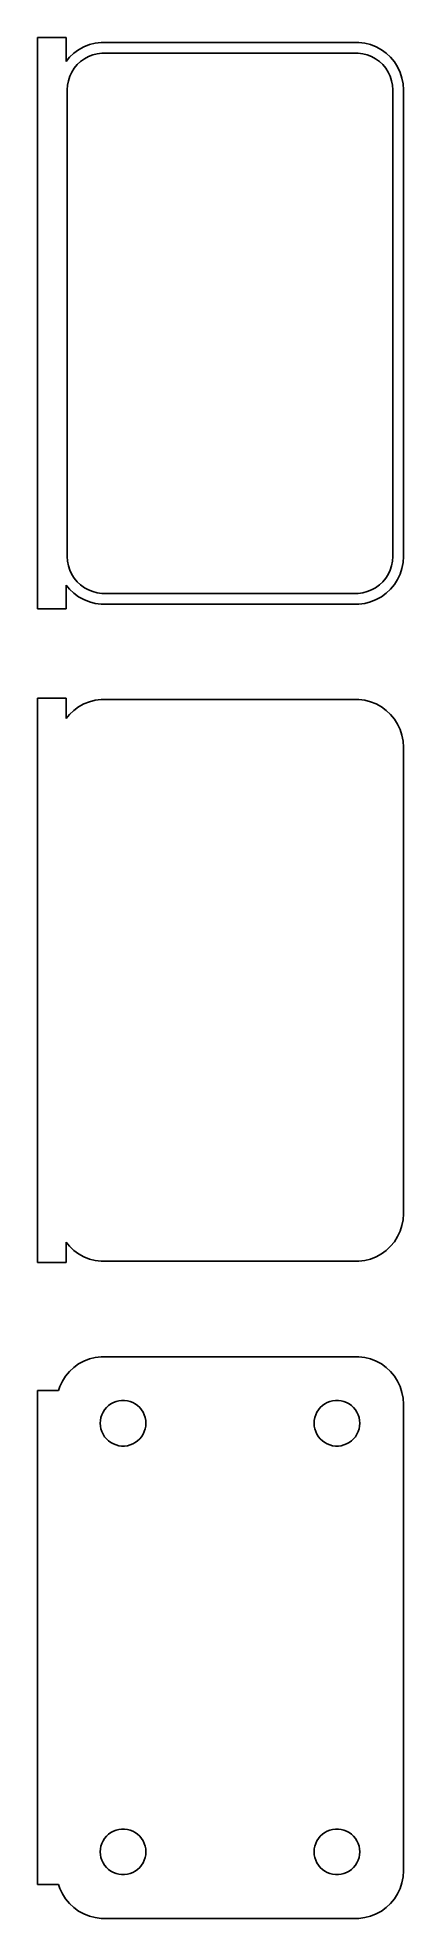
# Model space of a CAD drawing. Header units: metres. Extents: x -20 to 18, y 109 to 306.
import ezdxf

# ---------------------------------------------------------------- set-up
doc = ezdxf.new("R2010")
doc.units = ezdxf.units.M

msp = doc.modelspace()

# ---------------------------------------------------------------- linework, layer by layer
for p, q in [((-17.25, 305.99), (-20.25, 305.99)), ((-20.25, 305.99), (-20.25, 246.01)), ((-17.25, 303.493), (-17.25, 305.99)), ((-16.4371, 304.353), (-16.8948, 303.923)), ((-15.9291, 304.722), (-16.4371, 304.353)), ((-15.3789, 305.024), (-15.9291, 304.722)), ((-14.7951, 305.255), (-15.3789, 305.024)), ((-14.8989, 304.004), (-14.4467, 304.183)), ((-14.1869, 305.411), (-14.7951, 305.255)), ((-14.4467, 304.183), (-13.9756, 304.304)), ((-13.5639, 305.49), (-14.1869, 305.411)), ((-13.9756, 304.304), (-13.4932, 304.365)), ((13.5639, 305.49), (-13.5639, 305.49)), ((-13.4932, 304.365), (13.4932, 304.365)), ((13.4932, 304.365), (13.9756, 304.304)), ((14.1869, 305.411), (13.5639, 305.49)), ((13.9756, 304.304), (14.4467, 304.183)), ((14.7951, 305.255), (14.1869, 305.411)), ((14.4467, 304.183), (14.8989, 304.004)), ((15.3789, 305.024), (14.7951, 305.255)), ((15.9291, 304.722), (15.3789, 305.024)), ((16.4371, 304.353), (15.9291, 304.722)), ((16.8948, 303.923), (16.4371, 304.353)), ((-16.8948, 303.923), (-17.25, 303.493)), ((-16.8507, 301.926), (-16.6436, 302.366)), ((-16.6436, 302.366), (-16.383, 302.776)), ((-16.383, 302.776), (-16.073, 303.151)), ((-16.073, 303.151), (-15.7185, 303.484)), ((-15.7185, 303.484), (-15.3251, 303.77)), ((-15.3251, 303.77), (-14.8989, 304.004)), ((14.8989, 304.004), (15.3251, 303.77)), ((15.3251, 303.77), (15.7185, 303.484)), ((15.7185, 303.484), (16.073, 303.151)), ((16.073, 303.151), (16.383, 302.776)), ((16.383, 302.776), (16.6436, 302.366)), ((16.6436, 302.366), (16.8507, 301.926)), ((17.2951, 303.439), (16.8948, 303.923)), ((17.6315, 302.909), (17.2951, 303.439)), ((17.8989, 302.341), (17.6315, 302.909)), ((18.0929, 301.743), (17.8989, 302.341)), ((-17.1226, 300.5), (-17.0921, 300.985)), ((-17.1226, 251.5), (-17.1226, 300.5)), ((-17.0921, 300.985), (-17.001, 301.463)), ((-17.001, 301.463), (-16.8507, 301.926)), ((16.8507, 301.926), (17.001, 301.463)), ((17.001, 301.463), (17.0921, 300.985)), ((17.0921, 300.985), (17.1226, 300.5)), ((17.1226, 300.5), (17.1226, 251.5)), ((18.2106, 301.127), (18.0929, 301.743)), ((18.25, 300.5), (18.2106, 301.127)), ((18.25, 251.5), (18.25, 300.5)), ((-17.0921, 251.015), (-17.1226, 251.5)), ((-17.001, 250.537), (-17.0921, 251.015)), ((17.0921, 251.015), (17.001, 250.537)), ((17.1226, 251.5), (17.0921, 251.015)), ((18.0929, 250.257), (18.2106, 250.873)), ((18.2106, 250.873), (18.25, 251.5)), ((-16.8507, 250.074), (-17.001, 250.537)), ((-16.6436, 249.634), (-16.8507, 250.074)), ((-16.383, 249.224), (-16.6436, 249.634)), ((-16.073, 248.849), (-16.383, 249.224)), ((-15.7185, 248.516), (-16.073, 248.849)), ((16.073, 248.849), (15.7185, 248.516)), ((16.383, 249.224), (16.073, 248.849)), ((16.6436, 249.634), (16.383, 249.224)), ((16.8507, 250.074), (16.6436, 249.634)), ((17.001, 250.537), (16.8507, 250.074)), ((17.2951, 248.561), (17.6315, 249.091)), ((17.6315, 249.091), (17.8989, 249.659)), ((17.8989, 249.659), (18.0929, 250.257)), ((-17.25, 248.507), (-16.8948, 248.077)), ((-17.25, 246.01), (-17.25, 248.507)), ((-16.8948, 248.077), (-16.4371, 247.647)), ((-16.4371, 247.647), (-15.9291, 247.278)), ((-15.9291, 247.278), (-15.3789, 246.976)), ((-15.3251, 248.23), (-15.7185, 248.516)), ((-15.3789, 246.976), (-14.7951, 246.745)), ((-14.8989, 247.996), (-15.3251, 248.23)), ((-14.4467, 247.817), (-14.8989, 247.996)), ((-13.9756, 247.696), (-14.4467, 247.817)), ((-13.4932, 247.635), (-13.9756, 247.696)), ((13.4932, 247.635), (-13.4932, 247.635)), ((13.9756, 247.696), (13.4932, 247.635)), ((14.4467, 247.817), (13.9756, 247.696)), ((14.8989, 247.996), (14.4467, 247.817)), ((14.7951, 246.745), (15.3789, 246.976)), ((15.3251, 248.23), (14.8989, 247.996)), ((15.7185, 248.516), (15.3251, 248.23)), ((15.3789, 246.976), (15.9291, 247.278)), ((15.9291, 247.278), (16.4371, 247.647)), ((16.4371, 247.647), (16.8948, 248.077)), ((16.8948, 248.077), (17.2951, 248.561)), ((-20.25, 246.01), (-17.25, 246.01)), ((-14.7951, 246.745), (-14.1869, 246.589)), ((-14.1869, 246.589), (-13.5639, 246.51)), ((-13.5639, 246.51), (13.5639, 246.51)), ((13.5639, 246.51), (14.1869, 246.589)), ((14.1869, 246.589), (14.7951, 246.745)), ((-17.25, 236.615), (-20.25, 236.615)), ((-20.25, 236.615), (-20.25, 177.385)), ((-17.25, 234.493), (-17.25, 236.615)), ((-16.4371, 235.353), (-16.8948, 234.923)), ((-15.9291, 235.722), (-16.4371, 235.353)), ((-15.3789, 236.024), (-15.9291, 235.722)), ((-14.7951, 236.255), (-15.3789, 236.024)), ((-14.1869, 236.411), (-14.7951, 236.255)), ((-13.5639, 236.49), (-14.1869, 236.411)), ((13.5639, 236.49), (-13.5639, 236.49)), ((14.1869, 236.411), (13.5639, 236.49)), ((14.7951, 236.255), (14.1869, 236.411)), ((15.3789, 236.024), (14.7951, 236.255)), ((15.9291, 235.722), (15.3789, 236.024)), ((16.4371, 235.353), (15.9291, 235.722)), ((16.8948, 234.923), (16.4371, 235.353)), ((-16.8948, 234.923), (-17.25, 234.493)), ((17.2951, 234.439), (16.8948, 234.923)), ((17.6315, 233.909), (17.2951, 234.439)), ((17.8989, 233.341), (17.6315, 233.909)), ((18.0929, 232.743), (17.8989, 233.341)), ((18.2106, 232.127), (18.0929, 232.743)), ((18.25, 231.5), (18.2106, 232.127)), ((18.25, 182.5), (18.25, 231.5)), ((18.0929, 181.257), (18.2106, 181.873)), ((18.2106, 181.873), (18.25, 182.5)), ((17.2951, 179.561), (17.6315, 180.091)), ((17.6315, 180.091), (17.8989, 180.659)), ((17.8989, 180.659), (18.0929, 181.257)), ((-17.25, 179.507), (-16.8948, 179.077)), ((-17.25, 177.385), (-17.25, 179.507)), ((-16.8948, 179.077), (-16.4371, 178.647)), ((-16.4371, 178.647), (-15.9291, 178.278)), ((-15.9291, 178.278), (-15.3789, 177.976)), ((-15.3789, 177.976), (-14.7951, 177.745)), ((-14.7951, 177.745), (-14.1869, 177.589)), ((14.1869, 177.589), (14.7951, 177.745)), ((14.7951, 177.745), (15.3789, 177.976)), ((15.3789, 177.976), (15.9291, 178.278)), ((15.9291, 178.278), (16.4371, 178.647)), ((16.4371, 178.647), (16.8948, 179.077)), ((16.8948, 179.077), (17.2951, 179.561)), ((-20.25, 177.385), (-17.25, 177.385)), ((-14.1869, 177.589), (-13.5639, 177.51)), ((-13.5639, 177.51), (13.5639, 177.51)), ((13.5639, 177.51), (14.1869, 177.589)), ((-16.8948, 165.923), (-17.2951, 165.439)), ((-16.4371, 166.353), (-16.8948, 165.923)), ((-15.9291, 166.722), (-16.4371, 166.353)), ((-15.3789, 167.024), (-15.9291, 166.722)), ((-14.7951, 167.255), (-15.3789, 167.024)), ((-14.1869, 167.411), (-14.7951, 167.255)), ((-13.5639, 167.49), (-14.1869, 167.411)), ((13.5639, 167.49), (-13.5639, 167.49)), ((14.1869, 167.411), (13.5639, 167.49)), ((14.7951, 167.255), (14.1869, 167.411)), ((15.3789, 167.024), (14.7951, 167.255)), ((15.9291, 166.722), (15.3789, 167.024)), ((16.4371, 166.353), (15.9291, 166.722)), ((16.8948, 165.923), (16.4371, 166.353)), ((17.2951, 165.439), (16.8948, 165.923)), ((-18.0277, 163.944), (-20.25, 163.944)), ((-20.25, 163.944), (-20.25, 112.056)), ((-17.8989, 164.341), (-18.0277, 163.944)), ((-17.6315, 164.909), (-17.8989, 164.341)), ((-17.2951, 165.439), (-17.6315, 164.909)), ((17.6315, 164.909), (17.2951, 165.439)), ((17.8989, 164.341), (17.6315, 164.909)), ((18.0929, 163.743), (17.8989, 164.341)), ((-13.1916, 161.911), (-12.9995, 162.143)), ((-12.9995, 162.143), (-12.7798, 162.349)), ((-12.7798, 162.349), (-12.536, 162.526)), ((-12.536, 162.526), (-12.2719, 162.672)), ((-12.2719, 162.672), (-11.9916, 162.783)), ((-11.9916, 162.783), (-11.6997, 162.857)), ((-11.6997, 162.857), (-11.4007, 162.895)), ((-11.4007, 162.895), (-11.0993, 162.895)), ((-11.0993, 162.895), (-10.8003, 162.857)), ((-10.8003, 162.857), (-10.5083, 162.783)), ((-10.5083, 162.783), (-10.2281, 162.672)), ((-10.2281, 162.672), (-9.964, 162.526)), ((-9.964, 162.526), (-9.72017, 162.349)), ((-9.72017, 162.349), (-9.50047, 162.143)), ((-9.50047, 162.143), (-9.30835, 161.911)), ((9.30835, 161.911), (9.50047, 162.143)), ((9.50047, 162.143), (9.72017, 162.349)), ((9.72017, 162.349), (9.964, 162.526)), ((9.964, 162.526), (10.2281, 162.672)), ((10.2281, 162.672), (10.5083, 162.783)), ((10.5083, 162.783), (10.8003, 162.857)), ((10.8003, 162.857), (11.0993, 162.895)), ((11.0993, 162.895), (11.4007, 162.895)), ((11.4007, 162.895), (11.6997, 162.857)), ((11.6997, 162.857), (11.9916, 162.783)), ((11.9916, 162.783), (12.2719, 162.672)), ((12.2719, 162.672), (12.536, 162.526)), ((12.536, 162.526), (12.7798, 162.349)), ((12.7798, 162.349), (12.9995, 162.143)), ((12.9995, 162.143), (13.1916, 161.911)), ((18.2106, 163.127), (18.0929, 163.743)), ((18.25, 162.5), (18.2106, 163.127)), ((18.25, 113.5), (18.25, 162.5)), ((-13.65, 160.5), (-13.6311, 160.801)), ((-13.6311, 160.199), (-13.65, 160.5)), ((-13.6311, 160.801), (-13.5746, 161.097)), ((-13.5746, 159.903), (-13.6311, 160.199)), ((-13.5746, 161.097), (-13.4815, 161.383)), ((-13.4815, 161.383), (-13.3531, 161.656)), ((-13.3531, 161.656), (-13.1916, 161.911)), ((-9.30835, 161.911), (-9.14685, 161.656)), ((-9.14685, 161.656), (-9.01852, 161.383)), ((-9.01852, 161.383), (-8.9254, 161.097)), ((-8.9254, 161.097), (-8.86891, 160.801)), ((-8.86891, 160.199), (-8.9254, 159.903)), ((-8.86891, 160.801), (-8.84999, 160.5)), ((-8.84999, 160.5), (-8.86891, 160.199)), ((8.84999, 160.5), (8.86891, 160.801)), ((8.86891, 160.199), (8.84999, 160.5)), ((8.86891, 160.801), (8.9254, 161.097)), ((8.9254, 159.903), (8.86891, 160.199)), ((8.9254, 161.097), (9.01852, 161.383)), ((9.01852, 161.383), (9.14685, 161.656)), ((9.14685, 161.656), (9.30835, 161.911)), ((13.1916, 161.911), (13.3531, 161.656)), ((13.3531, 161.656), (13.4815, 161.383)), ((13.4815, 161.383), (13.5746, 161.097)), ((13.5746, 161.097), (13.6311, 160.801)), ((13.6311, 160.199), (13.5746, 159.903)), ((13.6311, 160.801), (13.65, 160.5)), ((13.65, 160.5), (13.6311, 160.199)), ((-13.4815, 159.617), (-13.5746, 159.903)), ((-13.3531, 159.344), (-13.4815, 159.617)), ((-13.1916, 159.089), (-13.3531, 159.344)), ((-12.9995, 158.857), (-13.1916, 159.089)), ((-12.7798, 158.651), (-12.9995, 158.857)), ((-12.536, 158.474), (-12.7798, 158.651)), ((-12.2719, 158.328), (-12.536, 158.474)), ((-11.9916, 158.217), (-12.2719, 158.328)), ((-11.6997, 158.143), (-11.9916, 158.217)), ((-11.4007, 158.105), (-11.6997, 158.143)), ((-11.0993, 158.105), (-11.4007, 158.105)), ((-10.8003, 158.143), (-11.0993, 158.105)), ((-10.5083, 158.217), (-10.8003, 158.143)), ((-10.2281, 158.328), (-10.5083, 158.217)), ((-9.964, 158.474), (-10.2281, 158.328)), ((-9.72017, 158.651), (-9.964, 158.474)), ((-9.50047, 158.857), (-9.72017, 158.651)), ((-9.30835, 159.089), (-9.50047, 158.857)), ((-9.14685, 159.344), (-9.30835, 159.089)), ((-9.01852, 159.617), (-9.14685, 159.344)), ((-8.9254, 159.903), (-9.01852, 159.617)), ((9.01852, 159.617), (8.9254, 159.903)), ((9.14685, 159.344), (9.01852, 159.617)), ((9.30835, 159.089), (9.14685, 159.344)), ((9.50047, 158.857), (9.30835, 159.089)), ((9.72017, 158.651), (9.50047, 158.857)), ((9.964, 158.474), (9.72017, 158.651)), ((10.2281, 158.328), (9.964, 158.474)), ((10.5083, 158.217), (10.2281, 158.328)), ((10.8003, 158.143), (10.5083, 158.217)), ((11.0993, 158.105), (10.8003, 158.143)), ((11.4007, 158.105), (11.0993, 158.105)), ((11.6997, 158.143), (11.4007, 158.105)), ((11.9916, 158.217), (11.6997, 158.143)), ((12.2719, 158.328), (11.9916, 158.217)), ((12.536, 158.474), (12.2719, 158.328)), ((12.7798, 158.651), (12.536, 158.474)), ((12.9995, 158.857), (12.7798, 158.651)), ((13.1916, 159.089), (12.9995, 158.857)), ((13.3531, 159.344), (13.1916, 159.089)), ((13.4815, 159.617), (13.3531, 159.344)), ((13.5746, 159.903), (13.4815, 159.617)), ((-13.4815, 116.383), (-13.3531, 116.656)), ((-13.3531, 116.656), (-13.1916, 116.911)), ((-13.1916, 116.911), (-12.9995, 117.143)), ((-12.9995, 117.143), (-12.7798, 117.349)), ((-12.7798, 117.349), (-12.536, 117.526)), ((-12.536, 117.526), (-12.2719, 117.672)), ((-12.2719, 117.672), (-11.9916, 117.783)), ((-11.9916, 117.783), (-11.6997, 117.857)), ((-11.6997, 117.857), (-11.4007, 117.895)), ((-11.4007, 117.895), (-11.0993, 117.895)), ((-11.0993, 117.895), (-10.8003, 117.857)), ((-10.8003, 117.857), (-10.5083, 117.783)), ((-10.5083, 117.783), (-10.2281, 117.672)), ((-10.2281, 117.672), (-9.964, 117.526)), ((-9.964, 117.526), (-9.72017, 117.349)), ((-9.72017, 117.349), (-9.50047, 117.143)), ((-9.50047, 117.143), (-9.30835, 116.911)), ((-9.30835, 116.911), (-9.14685, 116.656)), ((-9.14685, 116.656), (-9.01852, 116.383)), ((9.01852, 116.383), (9.14685, 116.656)), ((9.14685, 116.656), (9.30835, 116.911)), ((9.30835, 116.911), (9.50047, 117.143)), ((9.50047, 117.143), (9.72017, 117.349)), ((9.72017, 117.349), (9.964, 117.526)), ((9.964, 117.526), (10.2281, 117.672)), ((10.2281, 117.672), (10.5083, 117.783)), ((10.5083, 117.783), (10.8003, 117.857)), ((10.8003, 117.857), (11.0993, 117.895)), ((11.0993, 117.895), (11.4007, 117.895)), ((11.4007, 117.895), (11.6997, 117.857)), ((11.6997, 117.857), (11.9916, 117.783)), ((11.9916, 117.783), (12.2719, 117.672)), ((12.2719, 117.672), (12.536, 117.526)), ((12.536, 117.526), (12.7798, 117.349)), ((12.7798, 117.349), (12.9995, 117.143)), ((12.9995, 117.143), (13.1916, 116.911)), ((13.1916, 116.911), (13.3531, 116.656)), ((13.3531, 116.656), (13.4815, 116.383)), ((-13.65, 115.5), (-13.6311, 115.801)), ((-13.6311, 115.199), (-13.65, 115.5)), ((-13.6311, 115.801), (-13.5746, 116.097)), ((-13.5746, 114.903), (-13.6311, 115.199)), ((-13.5746, 116.097), (-13.4815, 116.383)), ((-13.4815, 114.617), (-13.5746, 114.903)), ((-13.3531, 114.344), (-13.4815, 114.617)), ((-9.01852, 114.617), (-9.14685, 114.344)), ((-9.01852, 116.383), (-8.9254, 116.097)), ((-8.9254, 114.903), (-9.01852, 114.617)), ((-8.9254, 116.097), (-8.86891, 115.801)), ((-8.86891, 115.199), (-8.9254, 114.903)), ((-8.86891, 115.801), (-8.84999, 115.5)), ((-8.84999, 115.5), (-8.86891, 115.199)), ((8.84999, 115.5), (8.86891, 115.801)), ((8.86891, 115.199), (8.84999, 115.5)), ((8.86891, 115.801), (8.9254, 116.097)), ((8.9254, 114.903), (8.86891, 115.199)), ((8.9254, 116.097), (9.01852, 116.383)), ((9.01852, 114.617), (8.9254, 114.903)), ((9.14685, 114.344), (9.01852, 114.617)), ((13.4815, 114.617), (13.3531, 114.344)), ((13.4815, 116.383), (13.5746, 116.097)), ((13.5746, 114.903), (13.4815, 114.617)), ((13.5746, 116.097), (13.6311, 115.801)), ((13.6311, 115.199), (13.5746, 114.903)), ((13.6311, 115.801), (13.65, 115.5)), ((13.65, 115.5), (13.6311, 115.199)), ((-13.1916, 114.089), (-13.3531, 114.344)), ((-12.9995, 113.857), (-13.1916, 114.089)), ((-12.7798, 113.651), (-12.9995, 113.857)), ((-12.536, 113.474), (-12.7798, 113.651)), ((-12.2719, 113.328), (-12.536, 113.474)), ((-11.9916, 113.217), (-12.2719, 113.328)), ((-11.6997, 113.143), (-11.9916, 113.217)), ((-11.4007, 113.105), (-11.6997, 113.143)), ((-11.0993, 113.105), (-11.4007, 113.105)), ((-10.8003, 113.143), (-11.0993, 113.105)), ((-10.5083, 113.217), (-10.8003, 113.143)), ((-10.2281, 113.328), (-10.5083, 113.217)), ((-9.964, 113.474), (-10.2281, 113.328)), ((-9.72017, 113.651), (-9.964, 113.474)), ((-9.50047, 113.857), (-9.72017, 113.651)), ((-9.30835, 114.089), (-9.50047, 113.857)), ((-9.14685, 114.344), (-9.30835, 114.089)), ((9.30835, 114.089), (9.14685, 114.344)), ((9.50047, 113.857), (9.30835, 114.089)), ((9.72017, 113.651), (9.50047, 113.857)), ((9.964, 113.474), (9.72017, 113.651)), ((10.2281, 113.328), (9.964, 113.474)), ((10.5083, 113.217), (10.2281, 113.328)), ((10.8003, 113.143), (10.5083, 113.217)), ((11.0993, 113.105), (10.8003, 113.143)), ((11.4007, 113.105), (11.0993, 113.105)), ((11.6997, 113.143), (11.4007, 113.105)), ((11.9916, 113.217), (11.6997, 113.143)), ((12.2719, 113.328), (11.9916, 113.217)), ((12.536, 113.474), (12.2719, 113.328)), ((12.7798, 113.651), (12.536, 113.474)), ((12.9995, 113.857), (12.7798, 113.651)), ((13.1916, 114.089), (12.9995, 113.857)), ((13.3531, 114.344), (13.1916, 114.089)), ((18.0929, 112.257), (18.2106, 112.873)), ((18.2106, 112.873), (18.25, 113.5)), ((-20.25, 112.056), (-18.0277, 112.056)), ((-18.0277, 112.056), (-17.8989, 111.659)), ((-17.8989, 111.659), (-17.6315, 111.091)), ((-17.6315, 111.091), (-17.2951, 110.561)), ((17.2951, 110.561), (17.6315, 111.091)), ((17.6315, 111.091), (17.8989, 111.659)), ((17.8989, 111.659), (18.0929, 112.257)), ((-17.2951, 110.561), (-16.8948, 110.077)), ((-16.8948, 110.077), (-16.4371, 109.647)), ((-16.4371, 109.647), (-15.9291, 109.278)), ((-15.9291, 109.278), (-15.3789, 108.976)), ((-15.3789, 108.976), (-14.7951, 108.745)), ((-14.7951, 108.745), (-14.1869, 108.589)), ((14.1869, 108.589), (14.7951, 108.745)), ((14.7951, 108.745), (15.3789, 108.976)), ((15.3789, 108.976), (15.9291, 109.278)), ((15.9291, 109.278), (16.4371, 109.647)), ((16.4371, 109.647), (16.8948, 110.077)), ((16.8948, 110.077), (17.2951, 110.561)), ((-14.1869, 108.589), (-13.5639, 108.51)), ((-13.5639, 108.51), (13.5639, 108.51)), ((13.5639, 108.51), (14.1869, 108.589))]:
    msp.add_line(p, q)

doc.saveas('drawing.dxf')
